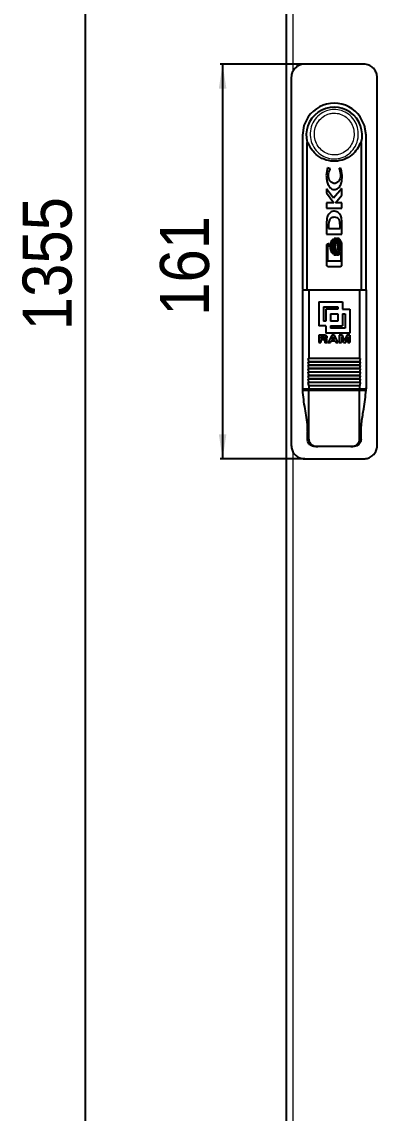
# Model space of a CAD drawing. Header units: millimetres. Extents: x -672 to 1653, y -981 to 741.
# Drawn here: x -671.7 to -526.8, y -535.7 to -90.7 of the extents above; entities that cross this region are included whole.
import ezdxf

# ---------------------------------------------------------------- set-up
doc = ezdxf.new("R2010")
doc.units = ezdxf.units.MM
doc.linetypes.add('SLD-Сплошная', pattern=[0])
doc.layers.add('FORMAT', color=7, linetype='SLD-Сплошная')
doc.styles.add('SLDTEXTSTYLE0', font='GOTHICI.TTF', dxfattribs={"width": 0.913})
doc.styles.add('SLDTEXTSTYLE1', font='GOTHIC.TTF', dxfattribs={"width": 0.913})
doc.dimstyles.new('SLDDIMSTYLE0', dxfattribs={"dimtxt": 20, "dimasz": 10, "dimexe": 0, "dimexo": 0.0625, "dimgap": 5, "dimtad": 2, "dimdec": 1, "dimrnd": 1e-09, "dimzin": 12, "dimdsep": 46, "dimtxsty": 'SLDTEXTSTYLE0', "dimsah": 1, "dimcen": 0.09, "dimadec": 0, "dimazin": 3, "dimtfac": 1, "dimtofl": 0, "dimtmove": 0, "dimatfit": 3, "dimfxl": 0, "dimfrac": 2, "dimtolj": 1, "dimtzin": 12, "dimarcsym": 0})

# ---------------------------------------------------------------- blocks, each defined once
blk = doc.blocks.new('_D_1')
at = {"layer": 'FORMAT'}
for p, q in [((-561.54, 490.59), (-646.83, 490.59)), ((-645.83, 490.59), (-645.83, -864.41)), ((-561.54, -864.41), (-646.83, -864.41))]:
    blk.add_line(p, q, dxfattribs=at)
for points in [[(-645.83, 490.59), (-647.37, 480.59), (-644.29, 480.59)], [(-645.83, -864.41), (-644.29, -854.41), (-647.37, -854.41)]]:
    blk.add_solid(points, dxfattribs=at)
at = {"layer": 'FORMAT', "insert": (-671.38, -216.47), "char_height": 20, "attachment_point": 1, "rotation": 90, "style": 'SLDTEXTSTYLE1'}
blk.add_mtext('1355', dxfattribs=at)
blk = doc.blocks.new('_D_2')
at = {"layer": 'FORMAT'}
for p, q in [((-556.34, -107.91), (-590.83, -107.91)), ((-589.83, -107.91), (-589.83, -268.91)), ((-556.34, -268.91), (-590.83, -268.91))]:
    blk.add_line(p, q, dxfattribs=at)
for points in [[(-589.83, -107.91), (-591.37, -117.91), (-588.29, -117.91)], [(-589.83, -268.91), (-588.29, -258.91), (-591.37, -258.91)]]:
    blk.add_solid(points, dxfattribs=at)
at = {"layer": 'FORMAT', "insert": (-615.38, -210.58), "char_height": 20, "attachment_point": 1, "rotation": 90, "style": 'SLDTEXTSTYLE1'}
blk.add_mtext('161', dxfattribs=at)

msp = doc.modelspace()

# ---------------------------------------------------------------- linework, layer by layer
at = {"color": 7, "linetype": 'SLD-Сплошная', "lineweight": 25}
for p, q in [((-563.83, -864.41), (-563.83, 490.59)), ((-532.33, -107.91), (-556.33, -107.91)), ((-561.83, -113.41), (-561.83, -263.41)), ((-526.83, -263.41), (-526.83, -113.41)), ((-557.33, -136.91), (-557.33, -199.74)), ((-531.33, -199.91), (-531.33, -136.91)), ((-555.33, -199.91), (-555.33, -139.91)), ((-555.32, -139.91), (-555.32, -139.91)), ((-533.33, -139.91), (-533.33, -199.91)), ((-533.33, -139.91), (-533.33, -139.91)), ((-547.03, -150.24), (-547.55, -153.39)), ((-545.94, -150.61), (-547.03, -150.24)), ((-545.94, -150.91), (-545.94, -150.61)), ((-541.54, -150.64), (-542.34, -150.36)), ((-542.34, -150.36), (-542.34, -150.59)), ((-541.1, -153.42), (-541.54, -150.64)), ((-544.68, -162.58), (-547.47, -158.79)), ((-547.47, -158.79), (-547.47, -160.48)), ((-541.18, -158.7), (-544.68, -162.58)), ((-541.18, -161.43), (-541.18, -158.7)), ((-547.47, -160.48), (-544.52, -164.47)), ((-544.52, -164.47), (-547.47, -164.47)), ((-547.47, -164.47), (-547.47, -166.7)), ((-543.82, -164.47), (-541.18, -161.43)), ((-541.18, -164.47), (-543.82, -164.47)), ((-541.18, -166.7), (-541.18, -164.47)), ((-547.47, -166.7), (-541.18, -166.7)), ((-547.47, -173.1), (-547.47, -177.33)), ((-546.51, -172.43), (-546.6, -173.41)), ((-546.6, -173.41), (-546.6, -174.96)), ((-541.96, -174.96), (-541.96, -173.54)), ((-541.21, -172.27), (-541.38, -170.65)), ((-541.18, -173.27), (-541.21, -172.27)), ((-541.18, -173.29), (-541.18, -173.27)), ((-541.18, -173.31), (-541.18, -173.29)), ((-541.18, -177.33), (-541.18, -173.31)), ((-547.47, -177.33), (-541.18, -177.33)), ((-546.6, -174.96), (-541.96, -174.96)), ((-547.47, -181.92), (-547.47, -189.76)), ((-546.96, -188.3), (-546.96, -182.06)), ((-546.96, -182.06), (-546.38, -182.06)), ((-546.38, -181.27), (-546.81, -181.27)), ((-546.38, -182.06), (-546.38, -181.27)), ((-544.37, -179.56), (-544.6, -179.42)), ((-543.63, -179.04), (-544.3, -179.04)), ((-543.99, -179.96), (-544.23, -179.68)), ((-543.89, -182.33), (-543.61, -180.78)), ((-543.61, -183.9), (-543.89, -182.33)), ((-543.61, -180.78), (-543.84, -180.21)), ((-542.54, -179.04), (-543.23, -179.04)), ((-541.18, -189.76), (-541.18, -181.92)), ((-544.65, -185.23), (-544.39, -185.09)), ((-544.45, -185.7), (-543.78, -185.7)), ((-544.24, -184.98), (-543.99, -184.71)), ((-543.84, -184.46), (-543.61, -183.9)), ((-543.39, -185.7), (-542.69, -185.7)), ((-541.67, -184.62), (-541.67, -188.3)), ((-541.67, -188.3), (-546.96, -188.3)), ((-546.81, -190.41), (-541.84, -190.41)), ((-557.29, -199.91), (-557.29, -240.41)), ((-557.29, -199.91), (-554.67, -199.91)), ((-554.67, -199.91), (-533.98, -199.91)), ((-554.67, -199.91), (-554.67, -227.91)), ((-533.98, -199.91), (-533.98, -227.91)), ((-533.98, -199.91), (-531.36, -199.91)), ((-531.36, -199.91), (-531.36, -240.41)), ((-550.67, -204.91), (-540.91, -204.91)), ((-550.67, -204.91), (-550.67, -214.67)), ((-548.72, -206.86), (-548.72, -212.72)), ((-548.72, -206.86), (-542.86, -206.86)), ((-547.74, -207.84), (-547.74, -212.72)), ((-542.86, -207.84), (-547.74, -207.84)), ((-542.86, -206.86), (-542.86, -207.84)), ((-540.91, -204.91), (-540.91, -207.84)), ((-540.91, -207.84), (-537.98, -207.84)), ((-537.98, -207.84), (-537.98, -217.6)), ((-547.74, -212.72), (-548.72, -212.72)), ((-545.79, -209.79), (-545.79, -212.72)), ((-545.79, -209.79), (-542.86, -209.79)), ((-542.86, -212.72), (-545.79, -212.72)), ((-542.86, -209.79), (-542.86, -212.72)), ((-540.91, -209.79), (-540.91, -214.67)), ((-540.91, -209.79), (-539.93, -209.79)), ((-539.93, -209.79), (-539.93, -215.65)), ((-547.74, -214.67), (-550.67, -214.67)), ((-547.74, -214.67), (-547.74, -217.6)), ((-537.98, -217.6), (-547.74, -217.6)), ((-545.79, -214.67), (-545.79, -215.65)), ((-545.79, -214.67), (-540.91, -214.67)), ((-539.93, -215.65), (-545.79, -215.65)), ((-548.6, -218.47), (-550.67, -218.47)), ((-550.67, -218.47), (-550.67, -221.44)), ((-550.67, -221.44), (-549.79, -221.44)), ((-549.79, -218.97), (-549.79, -219.77)), ((-549.79, -218.97), (-548.72, -218.97)), ((-548.76, -219.77), (-549.79, -219.77)), ((-549.79, -220.26), (-549.79, -221.44)), ((-549.79, -220.26), (-548.86, -220.26)), ((-548.23, -220.74), (-548.22, -221.06)), ((-548.09, -221.44), (-547.13, -221.44)), ((-547.3, -221.01), (-547.32, -220.65)), ((-547.3, -221.01), (-547.3, -221.02)), ((-547.13, -221.35), (-547.13, -221.44)), ((-545.29, -218.47), (-546.82, -221.44)), ((-546.82, -221.44), (-545.89, -221.44)), ((-545.89, -221.44), (-545.6, -220.84)), ((-545.6, -220.84), (-543.93, -220.84)), ((-545.37, -220.34), (-544.77, -219.07)), ((-544.17, -220.34), (-545.37, -220.34)), ((-544.26, -218.47), (-545.29, -218.47)), ((-544.77, -219.07), (-544.17, -220.34)), ((-542.71, -221.44), (-544.26, -218.47)), ((-543.93, -220.84), (-543.64, -221.44)), ((-543.64, -221.44), (-542.71, -221.44)), ((-540.94, -218.47), (-542.25, -218.47)), ((-542.25, -218.47), (-542.25, -221.44)), ((-542.25, -221.44), (-541.42, -221.44)), ((-541.42, -219.05), (-541.42, -221.44)), ((-541.42, -219.05), (-540.54, -221.44)), ((-540.09, -220.73), (-540.94, -218.47)), ((-540.54, -221.44), (-539.63, -221.44)), ((-539.24, -218.47), (-540.09, -220.73)), ((-539.63, -221.44), (-538.75, -219.05)), ((-537.91, -218.47), (-539.24, -218.47)), ((-538.75, -219.05), (-538.75, -221.44)), ((-538.75, -221.44), (-537.91, -221.44)), ((-537.91, -218.47), (-537.91, -221.44)), ((-554.93, -228.01), (-554.72, -228.01)), ((-554.93, -229.41), (-554.72, -229.41)), ((-554.93, -230.81), (-554.72, -230.81)), ((-533.93, -228.01), (-554.72, -228.01)), ((-533.93, -229.41), (-554.72, -229.41)), ((-533.93, -230.81), (-554.72, -230.81)), ((-533.93, -228.01), (-533.73, -228.01)), ((-533.93, -229.41), (-533.73, -229.41)), ((-533.93, -230.81), (-533.73, -230.81)), ((-554.93, -232.21), (-554.72, -232.21)), ((-554.93, -233.61), (-554.72, -233.61)), ((-554.93, -235.01), (-554.72, -235.01)), ((-533.93, -232.21), (-554.72, -232.21)), ((-533.93, -233.61), (-554.72, -233.61)), ((-533.93, -235.01), (-554.72, -235.01)), ((-533.93, -232.21), (-533.73, -232.21)), ((-533.93, -233.61), (-533.73, -233.61)), ((-533.93, -235.01), (-533.73, -235.01)), ((-557.33, -239.91), (-557.29, -240.91)), ((-554.93, -236.41), (-554.72, -236.41)), ((-554.93, -237.81), (-554.72, -237.81)), ((-533.93, -236.41), (-554.72, -236.41)), ((-533.93, -237.81), (-554.72, -237.81)), ((-554.67, -239.11), (-554.67, -240.41)), ((-533.98, -239.11), (-533.98, -240.41)), ((-533.93, -236.41), (-533.73, -236.41)), ((-533.93, -237.81), (-533.73, -237.81)), ((-531.37, -240.91), (-531.33, -239.91)), ((-557.29, -240.41), (-554.67, -240.41)), ((-557.29, -240.91), (-554.67, -240.91)), ((-555.33, -240.91), (-555.33, -240.41)), ((-554.67, -240.41), (-533.98, -240.41)), ((-554.67, -260.91), (-554.67, -240.91)), ((-554.67, -240.91), (-533.98, -240.91)), ((-533.98, -240.41), (-531.36, -240.41)), ((-533.98, -260.91), (-533.98, -240.91)), ((-533.98, -240.91), (-531.36, -240.91)), ((-533.33, -240.41), (-533.33, -240.91)), ((-555.29, -260.91), (-555.29, -257.83)), ((-533.37, -260.91), (-533.37, -257.83)), ((-551.05, -263.91), (-551.99, -263.91)), ((-537.6, -263.91), (-551.05, -263.91)), ((-536.66, -263.91), (-537.6, -263.91)), ((-556.33, -268.91), (-532.33, -268.91))]:
    msp.add_line(p, q, dxfattribs=at)
at = {"color": 7, "linetype": 'SLD-Сплошная', "lineweight": 18}
for p, q in [((-561.23, 487.99), (-561.23, -111.07)), ((-554.67, -227.91), (-533.98, -227.91)), ((-555.29, -260.91), (-554.67, -260.91)), ((-533.98, -260.91), (-533.37, -260.91)), ((-561.23, -265.76), (-561.23, -861.81))]:
    msp.add_line(p, q, dxfattribs=at)
at = {"color": 7, "linetype": 'SLD-Сплошная', "lineweight": 25, "flags": 128}
for points in [[(-554.92, -129.38), (-556.71, -132.96), (-557.33, -136.91)], [(-531.33, -136.91), (-531.94, -132.96), (-533.73, -129.38)]]:
    msp.add_lwpolyline(points, dxfattribs=at)
at = {"color": 7, "linetype": 'SLD-Сплошная', "lineweight": 25}
for radius, start, end in [(13, 35.3944, 144.6056), (11.4, 344.7449, 195.2575)]:
    msp.add_arc((-544.33, -136.91), radius, start, end, dxfattribs=at)
for points, knots in [([(-556.33, -107.91), (-556.94, -107.97), (-558.18, -108.09), (-559.83, -109.04), (-561.07, -110.44), (-561.73, -111.99), (-561.8, -113.01), (-561.83, -113.41)], [0, 0, 0, 0, 0.214694, 0.429388, 0.644082, 0.858775, 1, 1, 1, 1]), ([(-526.83, -113.41), (-526.89, -112.79), (-527.01, -111.56), (-527.96, -109.91), (-529.35, -108.67), (-530.9, -108.01), (-531.92, -107.94), (-532.33, -107.91)], [0, 0, 0, 0, 0.21469, 0.42938, 0.644073, 0.858767, 1, 1, 1, 1]), ([(-533.33, -139.91), (-533.4, -140.06), (-533.5, -140.25), (-533.69, -140.2), (-533.74, -140.13), (-533.77, -140.14), (-533.8, -140.18), (-533.88, -140.32), (-534.14, -140.91), (-534.81, -142.42), (-536.48, -144.59), (-539.34, -146.61), (-542.94, -147.66), (-546.74, -147.49), (-550.29, -146.1), (-552.83, -143.86), (-554.16, -141.8), (-554.65, -140.57), (-554.84, -140.2), (-554.87, -140.15), (-554.9, -140.13), (-554.93, -140.15), (-555.01, -140.21), (-555.18, -140.24), (-555.27, -140.03), (-555.32, -139.91)], [0, 0, 0, 0, 0.060692, 0.080559, 0.084233, 0.085855, 0.088471, 0.091889, 0.103809, 0.149034, 0.239401, 0.348151, 0.458941, 0.571184, 0.683835, 0.795847, 0.869755, 0.906685, 0.910125, 0.912835, 0.914679, 0.916548, 0.924403, 0.955953, 1, 1, 1, 1]), ([(-546.73, -153.34), (-546.7, -152.9), (-546.64, -152.02), (-546.17, -151.28), (-545.94, -150.91)], [0, 0, 0, 0, 0.500963, 1, 1, 1, 1]), ([(-542.34, -150.59), (-542.18, -151.03), (-541.84, -151.92), (-541.8, -152.86), (-541.79, -153.34)], [0, 0, 0, 0, 0.500084, 1, 1, 1, 1]), ([(-547.55, -153.39), (-547.53, -153.99), (-547.47, -155.17), (-546.97, -156.87), (-546.23, -158.19), (-545.41, -158.84), (-544.85, -159.07), (-544.56, -159.09), (-544.41, -159.1)], [0, 0, 0, 0, 0.250282, 0.499393, 0.748791, 0.874699, 0.937286, 1, 1, 1, 1]), ([(-544.26, -156.6), (-544.45, -156.58), (-544.82, -156.54), (-545.33, -156.29), (-545.77, -155.93), (-546.25, -155.34), (-546.65, -154.47), (-546.7, -153.71), (-546.73, -153.34)], [0, 0, 0, 0, 0.124416, 0.248357, 0.373982, 0.500169, 0.7494, 1, 1, 1, 1]), ([(-544.41, -159.1), (-544.1, -159.07), (-543.48, -159.02), (-542.66, -158.56), (-542.05, -157.86), (-541.5, -156.76), (-541.15, -155.25), (-541.12, -154.03), (-541.1, -153.42)], [0, 0, 0, 0, 0.125262, 0.250124, 0.375384, 0.500707, 0.750322, 1, 1, 1, 1]), ([(-541.79, -153.34), (-541.81, -153.71), (-541.87, -154.46), (-542.27, -155.33), (-542.73, -155.93), (-543.17, -156.29), (-543.69, -156.54), (-544.07, -156.58), (-544.26, -156.6)], [0, 0, 0, 0, 0.249965, 0.497821, 0.623014, 0.748581, 0.874284, 1, 1, 1, 1]), ([(-541.38, -170.65), (-541.47, -170.35), (-541.65, -169.76), (-542.16, -168.96), (-542.85, -168.33), (-543.71, -167.92), (-544.66, -167.88), (-545.56, -168.19), (-546.29, -168.79), (-546.64, -169.31), (-546.82, -169.56)], [0, 0, 0, 0, 0.125557, 0.25014, 0.375477, 0.500068, 0.624419, 0.749377, 0.874071, 1, 1, 1, 1]), ([(-546.82, -169.56), (-546.95, -169.84), (-547.21, -170.39), (-547.41, -171.59), (-547.44, -172.49), (-547.47, -173.1)], [0, 0, 0, 0, 0.249362, 0.499672, 1, 1, 1, 1]), ([(-544.31, -170.41), (-544.59, -170.42), (-545.02, -170.43), (-545.56, -170.62), (-545.91, -170.86), (-546.16, -171.21), (-546.37, -171.74), (-546.45, -172.16), (-546.51, -172.43)], [0, 0, 0, 0, 0.249432, 0.37514, 0.499356, 0.623458, 0.749245, 1, 1, 1, 1]), ([(-541.96, -173.54), (-541.97, -173.17), (-541.99, -172.42), (-542.19, -171.47), (-542.67, -170.86), (-543.34, -170.46), (-543.92, -170.43), (-544.31, -170.41)], [0, 0, 0, 0, 0.248427, 0.497372, 0.622903, 0.74851, 1, 1, 1, 1]), ([(-546.81, -181.27), (-546.9, -181.28), (-547.07, -181.3), (-547.29, -181.44), (-547.41, -181.62), (-547.46, -181.79), (-547.47, -181.87), (-547.47, -181.92)], [0, 0, 0, 0, 0.249445, 0.498999, 0.74851, 0.873859, 1, 1, 1, 1]), ([(-544.6, -179.42), (-544.73, -179.48), (-544.99, -179.6), (-545.4, -180.01), (-545.75, -180.64), (-546, -181.47), (-546.03, -182.05), (-546.04, -182.33)], [0, 0, 0, 0, 0.1246, 0.248977, 0.500405, 0.749333, 1, 1, 1, 1]), ([(-546.04, -182.33), (-546.03, -182.61), (-546.01, -183.18), (-545.76, -183.99), (-545.42, -184.62), (-545.03, -185.03), (-544.78, -185.16), (-544.65, -185.23)], [0, 0, 0, 0, 0.248731, 0.497377, 0.750528, 0.875233, 1, 1, 1, 1]), ([(-545.53, -182.33), (-545.49, -181.82), (-545.41, -181.04), (-544.96, -180.08), (-544.56, -179.73), (-544.37, -179.56)], [0, 0, 0, 0, 0.4989654, 0.749922, 1, 1, 1, 1]), ([(-544.39, -185.09), (-544.58, -184.92), (-544.97, -184.58), (-545.41, -183.62), (-545.49, -182.85), (-545.53, -182.33)], [0, 0, 0, 0, 0.249575, 0.500842, 1, 1, 1, 1]), ([(-544.23, -179.68), (-544.4, -179.86), (-544.73, -180.21), (-545.13, -181.12), (-545.19, -181.85), (-545.23, -182.33)], [0, 0, 0, 0, 0.2501927, 0.5001584, 1, 1, 1, 1]), ([(-545.23, -182.33), (-545.19, -182.82), (-545.13, -183.54), (-544.74, -184.45), (-544.4, -184.8), (-544.24, -184.98)], [0, 0, 0, 0, 0.499584, 0.749527, 1, 1, 1, 1]), ([(-544.72, -182.33), (-544.69, -181.91), (-544.65, -181.28), (-544.35, -180.48), (-544.11, -180.14), (-543.99, -179.96)], [0, 0, 0, 0, 0.50146, 0.750257, 1, 1, 1, 1]), ([(-543.99, -184.71), (-544.11, -184.53), (-544.35, -184.18), (-544.64, -183.39), (-544.69, -182.75), (-544.72, -182.33)], [0, 0, 0, 0, 0.2508953, 0.500775, 1, 1, 1, 1]), ([(-542.96, -182.33), (-543.01, -182.98), (-543.08, -183.95), (-543.6, -184.97), (-544.02, -185.47), (-544.31, -185.62), (-544.45, -185.7)], [0, 0, 0, 0, 0.497146, 0.748374, 0.87465, 1, 1, 1, 1]), ([(-543.84, -180.21), (-544.01, -180.54), (-544.34, -181.21), (-544.38, -181.96), (-544.4, -182.33)], [0, 0, 0, 0, 0.498433, 1, 1, 1, 1]), ([(-544.4, -182.33), (-544.38, -182.71), (-544.34, -183.46), (-544.01, -184.13), (-543.84, -184.46)], [0, 0, 0, 0, 0.501471, 1, 1, 1, 1]), ([(-544.3, -179.04), (-544.17, -179.13), (-543.91, -179.3), (-543.54, -179.8), (-543.07, -180.79), (-543, -181.72), (-542.96, -182.33)], [0, 0, 0, 0, 0.1256783, 0.2511395, 0.5015899, 1, 1, 1, 1]), ([(-543.78, -185.7), (-543.63, -185.62), (-543.35, -185.47), (-542.92, -184.97), (-542.41, -183.96), (-542.33, -182.98), (-542.28, -182.33)], [0, 0, 0, 0, 0.125292, 0.251009, 0.501049, 1, 1, 1, 1]), ([(-542.28, -182.33), (-542.33, -181.72), (-542.4, -180.79), (-542.86, -179.8), (-543.24, -179.3), (-543.5, -179.13), (-543.63, -179.04)], [0, 0, 0, 0, 0.496168, 0.747703, 0.874111, 1, 1, 1, 1]), ([(-541.89, -182.33), (-541.94, -182.98), (-542.02, -183.95), (-542.53, -184.97), (-542.95, -185.47), (-543.24, -185.62), (-543.39, -185.7)], [0, 0, 0, 0, 0.497154, 0.74838, 0.874653, 1, 1, 1, 1]), ([(-543.23, -179.04), (-543.1, -179.13), (-542.85, -179.3), (-542.47, -179.8), (-542.01, -180.79), (-541.94, -181.72), (-541.89, -182.33)], [0, 0, 0, 0, 0.125677, 0.251137, 0.501585, 1, 1, 1, 1]), ([(-541.18, -181.92), (-541.21, -181.64), (-541.25, -181.1), (-541.55, -180.32), (-541.87, -179.72), (-542.2, -179.28), (-542.42, -179.12), (-542.54, -179.04)], [0, 0, 0, 0, 0.249822, 0.49931, 0.748741, 0.874879, 1, 1, 1, 1]), ([(-542.69, -185.7), (-542.57, -185.65), (-542.35, -185.54), (-541.98, -185.18), (-541.79, -184.84), (-541.67, -184.62)], [0, 0, 0, 0, 0.2481114, 0.4958631, 1, 1, 1, 1]), ([(-547.47, -189.76), (-547.47, -189.81), (-547.46, -189.89), (-547.41, -190.05), (-547.29, -190.23), (-547.07, -190.38), (-546.9, -190.4), (-546.81, -190.41)], [0, 0, 0, 0, 0.125388, 0.250591, 0.500192, 0.749805, 1, 1, 1, 1]), ([(-541.84, -190.41), (-541.76, -190.4), (-541.58, -190.38), (-541.37, -190.23), (-541.24, -190.06), (-541.19, -189.89), (-541.18, -189.81), (-541.18, -189.76)], [0, 0, 0, 0, 0.249437, 0.498997, 0.748516, 0.87386, 1, 1, 1, 1]), ([(-548.86, -220.26), (-548.75, -220.27), (-548.6, -220.27), (-548.42, -220.33), (-548.33, -220.4), (-548.27, -220.5), (-548.24, -220.62), (-548.23, -220.71), (-548.23, -220.74)], [0, 0, 0, 0, 0.362307, 0.499762, 0.603895, 0.707751, 0.888159, 1, 1, 1, 1]), ([(-548.08, -219.37), (-548.08, -219.41), (-548.09, -219.49), (-548.14, -219.59), (-548.23, -219.67), (-548.44, -219.76), (-548.63, -219.77), (-548.76, -219.77)], [0, 0, 0, 0, 0.144848, 0.259554, 0.374146, 0.548842, 1, 1, 1, 1]), ([(-548.72, -218.97), (-548.59, -218.97), (-548.4, -218.98), (-548.21, -219.08), (-548.12, -219.18), (-548.08, -219.27), (-548.08, -219.34), (-548.08, -219.37)], [0, 0, 0, 0, 0.464779, 0.639498, 0.766783, 0.894486, 1, 1, 1, 1]), ([(-547.2, -219.31), (-547.21, -219.22), (-547.22, -219.06), (-547.34, -218.85), (-547.53, -218.68), (-547.95, -218.49), (-548.33, -218.48), (-548.6, -218.47)], [0, 0, 0, 0, 0.149141, 0.264134, 0.378852, 0.560232, 1, 1, 1, 1]), ([(-548.22, -221.06), (-548.21, -221.1), (-548.21, -221.17), (-548.18, -221.29), (-548.14, -221.39), (-548.09, -221.44), (-548.09, -221.44)], [0, 0, 0, 0, 0.2561394, 0.5126978, 0.9190221, 1, 1, 1, 1]), ([(-547.84, -220), (-547.73, -219.97), (-547.55, -219.92), (-547.34, -219.75), (-547.23, -219.56), (-547.2, -219.4), (-547.2, -219.32), (-547.2, -219.31)], [0, 0, 0, 0, 0.331473, 0.546481, 0.762526, 0.960277, 1, 1, 1, 1]), ([(-547.32, -220.65), (-547.33, -220.55), (-547.34, -220.39), (-547.45, -220.2), (-547.61, -220.07), (-547.75, -220.03), (-547.84, -220)], [0, 0, 0, 0, 0.336422, 0.52346, 0.710673, 1, 1, 1, 1]), ([(-547.13, -221.35), (-547.15, -221.34), (-547.2, -221.32), (-547.26, -221.24), (-547.29, -221.13), (-547.3, -221.06), (-547.3, -221.02)], [0, 0, 0, 0, 0.20263, 0.420406, 0.728008, 1, 1, 1, 1]), ([(-554.67, -229.31), (-554.71, -229.1), (-554.78, -228.77), (-554.86, -228.34), (-554.91, -228.12), (-554.93, -228.01)], [0, 0, 0, 0, 0.499993, 0.749996, 1, 1, 1, 1]), ([(-554.67, -230.71), (-554.71, -230.5), (-554.78, -230.17), (-554.86, -229.74), (-554.91, -229.52), (-554.93, -229.41)], [0, 0, 0, 0, 0.499993, 0.749996, 1, 1, 1, 1]), ([(-554.67, -232.11), (-554.71, -231.9), (-554.78, -231.57), (-554.86, -231.14), (-554.91, -230.92), (-554.93, -230.81)], [0, 0, 0, 0, 0.499993, 0.749996, 1, 1, 1, 1]), ([(-554.72, -228.01), (-554.72, -228.01), (-554.7, -228.01), (-554.68, -227.98), (-554.67, -227.95), (-554.67, -227.93), (-554.67, -227.92), (-554.67, -227.91)], [0, 0, 0, 0, 0.295691, 0.568687, 0.759853, 0.951912, 1, 1, 1, 1]), ([(-554.72, -229.41), (-554.72, -229.41), (-554.7, -229.41), (-554.68, -229.38), (-554.67, -229.35), (-554.67, -229.33), (-554.67, -229.32), (-554.67, -229.31)], [0, 0, 0, 0, 0.295691, 0.568687, 0.759853, 0.951912, 1, 1, 1, 1]), ([(-554.72, -230.81), (-554.72, -230.81), (-554.7, -230.81), (-554.68, -230.78), (-554.67, -230.75), (-554.67, -230.73), (-554.67, -230.72), (-554.67, -230.71)], [0, 0, 0, 0, 0.2956914, 0.5686867, 0.7598531, 0.9519121, 1, 1, 1, 1]), ([(-533.98, -227.91), (-533.98, -227.92), (-533.98, -227.94), (-533.97, -227.97), (-533.96, -227.99), (-533.95, -228.01), (-533.94, -228.01), (-533.93, -228.01)], [0, 0, 0, 0, 0.171709, 0.342984, 0.525005, 0.735802, 1, 1, 1, 1]), ([(-533.73, -228.01), (-533.75, -228.12), (-533.8, -228.39), (-533.88, -228.83), (-533.95, -229.15), (-533.98, -229.31)], [0, 0, 0, 0, 0.249996, 0.624995, 1, 1, 1, 1]), ([(-533.98, -229.31), (-533.98, -229.32), (-533.98, -229.34), (-533.97, -229.37), (-533.96, -229.39), (-533.95, -229.41), (-533.94, -229.41), (-533.93, -229.41)], [0, 0, 0, 0, 0.171709, 0.342984, 0.525005, 0.735802, 1, 1, 1, 1]), ([(-533.73, -229.41), (-533.75, -229.52), (-533.8, -229.79), (-533.88, -230.23), (-533.95, -230.55), (-533.98, -230.71)], [0, 0, 0, 0, 0.249996, 0.624995, 1, 1, 1, 1]), ([(-533.98, -230.71), (-533.98, -230.72), (-533.98, -230.74), (-533.97, -230.77), (-533.96, -230.79), (-533.95, -230.81), (-533.94, -230.81), (-533.93, -230.81)], [0, 0, 0, 0, 0.1717087, 0.3429843, 0.5250053, 0.735802, 1, 1, 1, 1]), ([(-533.73, -230.81), (-533.75, -230.92), (-533.8, -231.19), (-533.88, -231.63), (-533.95, -231.95), (-533.98, -232.11)], [0, 0, 0, 0, 0.249996, 0.624995, 1, 1, 1, 1]), ([(-554.67, -233.51), (-554.71, -233.3), (-554.78, -232.97), (-554.86, -232.54), (-554.91, -232.32), (-554.93, -232.21)], [0, 0, 0, 0, 0.499993, 0.749996, 1, 1, 1, 1]), ([(-554.67, -234.91), (-554.71, -234.7), (-554.78, -234.37), (-554.86, -233.94), (-554.91, -233.72), (-554.93, -233.61)], [0, 0, 0, 0, 0.4999933, 0.7499958, 1, 1, 1, 1]), ([(-554.67, -236.31), (-554.71, -236.1), (-554.78, -235.77), (-554.86, -235.34), (-554.91, -235.12), (-554.93, -235.01)], [0, 0, 0, 0, 0.499993, 0.749996, 1, 1, 1, 1]), ([(-554.72, -232.21), (-554.72, -232.21), (-554.7, -232.21), (-554.68, -232.18), (-554.67, -232.15), (-554.67, -232.13), (-554.67, -232.12), (-554.67, -232.11)], [0, 0, 0, 0, 0.2956914, 0.5686867, 0.7598531, 0.9519121, 1, 1, 1, 1]), ([(-554.72, -233.61), (-554.72, -233.61), (-554.7, -233.61), (-554.68, -233.58), (-554.67, -233.55), (-554.67, -233.53), (-554.67, -233.52), (-554.67, -233.51)], [0, 0, 0, 0, 0.295691, 0.568687, 0.759853, 0.951912, 1, 1, 1, 1]), ([(-554.72, -235.01), (-554.72, -235.01), (-554.7, -235.01), (-554.68, -234.98), (-554.67, -234.95), (-554.67, -234.93), (-554.67, -234.92), (-554.67, -234.91)], [0, 0, 0, 0, 0.295691, 0.568687, 0.759853, 0.951912, 1, 1, 1, 1]), ([(-533.98, -232.11), (-533.98, -232.12), (-533.98, -232.14), (-533.97, -232.17), (-533.96, -232.19), (-533.95, -232.21), (-533.94, -232.21), (-533.93, -232.21)], [0, 0, 0, 0, 0.171709, 0.342984, 0.525005, 0.735802, 1, 1, 1, 1]), ([(-533.73, -232.21), (-533.75, -232.32), (-533.8, -232.59), (-533.88, -233.03), (-533.95, -233.35), (-533.98, -233.51)], [0, 0, 0, 0, 0.249996, 0.6249953, 1, 1, 1, 1]), ([(-533.98, -233.51), (-533.98, -233.52), (-533.98, -233.54), (-533.97, -233.57), (-533.96, -233.59), (-533.95, -233.61), (-533.94, -233.61), (-533.93, -233.61)], [0, 0, 0, 0, 0.171709, 0.342984, 0.525005, 0.735802, 1, 1, 1, 1]), ([(-533.73, -233.61), (-533.75, -233.72), (-533.8, -233.99), (-533.88, -234.43), (-533.95, -234.75), (-533.98, -234.91)], [0, 0, 0, 0, 0.249996, 0.624995, 1, 1, 1, 1]), ([(-533.98, -234.91), (-533.98, -234.92), (-533.98, -234.94), (-533.97, -234.97), (-533.96, -234.99), (-533.95, -235.01), (-533.94, -235.01), (-533.93, -235.01)], [0, 0, 0, 0, 0.171709, 0.342984, 0.525005, 0.735802, 1, 1, 1, 1]), ([(-533.73, -235.01), (-533.75, -235.12), (-533.8, -235.39), (-533.88, -235.83), (-533.95, -236.15), (-533.98, -236.31)], [0, 0, 0, 0, 0.249996, 0.624995, 1, 1, 1, 1]), ([(-554.67, -237.71), (-554.71, -237.5), (-554.78, -237.17), (-554.86, -236.74), (-554.91, -236.52), (-554.93, -236.41)], [0, 0, 0, 0, 0.499993, 0.749996, 1, 1, 1, 1]), ([(-554.67, -239.11), (-554.71, -238.9), (-554.78, -238.57), (-554.86, -238.14), (-554.91, -237.92), (-554.93, -237.81)], [0, 0, 0, 0, 0.499993, 0.749996, 1, 1, 1, 1]), ([(-554.72, -236.41), (-554.72, -236.41), (-554.7, -236.41), (-554.68, -236.38), (-554.67, -236.35), (-554.67, -236.33), (-554.67, -236.32), (-554.67, -236.31)], [0, 0, 0, 0, 0.295691, 0.568687, 0.759853, 0.951912, 1, 1, 1, 1]), ([(-554.72, -237.81), (-554.72, -237.81), (-554.7, -237.81), (-554.68, -237.78), (-554.67, -237.75), (-554.67, -237.73), (-554.67, -237.72), (-554.67, -237.71)], [0, 0, 0, 0, 0.295691, 0.568687, 0.759853, 0.951912, 1, 1, 1, 1]), ([(-533.98, -236.31), (-533.98, -236.32), (-533.98, -236.34), (-533.97, -236.37), (-533.96, -236.39), (-533.95, -236.41), (-533.94, -236.41), (-533.93, -236.41)], [0, 0, 0, 0, 0.171709, 0.342984, 0.525005, 0.735802, 1, 1, 1, 1]), ([(-533.73, -236.41), (-533.75, -236.52), (-533.8, -236.79), (-533.88, -237.23), (-533.95, -237.55), (-533.98, -237.71)], [0, 0, 0, 0, 0.249996, 0.624995, 1, 1, 1, 1]), ([(-533.98, -237.71), (-533.98, -237.72), (-533.98, -237.74), (-533.97, -237.77), (-533.96, -237.79), (-533.95, -237.81), (-533.94, -237.81), (-533.93, -237.81)], [0, 0, 0, 0, 0.171709, 0.342984, 0.525005, 0.735802, 1, 1, 1, 1]), ([(-533.73, -237.81), (-533.75, -237.92), (-533.8, -238.19), (-533.88, -238.63), (-533.95, -238.95), (-533.98, -239.11)], [0, 0, 0, 0, 0.249996, 0.624995, 1, 1, 1, 1]), ([(-557.29, -240.91), (-557.19, -242.16), (-556.97, -244.65), (-556.56, -247.19), (-556.36, -248.46)], [0, 0, 0, 0, 0.499713, 1, 1, 1, 1]), ([(-532.3, -248.46), (-532.09, -247.19), (-531.68, -244.65), (-531.47, -242.16), (-531.36, -240.91)], [0, 0, 0, 0, 0.499209, 1, 1, 1, 1]), ([(-556.36, -248.46), (-556.16, -249.63), (-555.77, -252), (-555.34, -255.21), (-555.3, -257.2), (-555.29, -257.83)], [0, 0, 0, 0, 0.401015, 0.812371, 1, 1, 1, 1]), ([(-533.37, -257.83), (-533.35, -257.16), (-533.32, -255.8), (-533.09, -253.53), (-532.73, -251.06), (-532.44, -249.33), (-532.3, -248.46)], [0, 0, 0, 0, 0.200882, 0.40717, 0.701581, 1, 1, 1, 1]), ([(-551.99, -263.91), (-552.39, -263.87), (-553.2, -263.8), (-554.25, -263.19), (-554.98, -262.32), (-555.26, -261.5), (-555.28, -261.04), (-555.29, -260.91)], [0, 0, 0, 0, 0.244194, 0.488981, 0.716656, 0.923156, 1, 1, 1, 1]), ([(-554.67, -260.91), (-554.64, -261.21), (-554.58, -261.8), (-554.11, -262.6), (-553.4, -263.26), (-552.41, -263.76), (-551.58, -263.91), (-551.11, -263.91), (-551.05, -263.91)], [0, 0, 0, 0, 0.169896, 0.33938, 0.519039, 0.726848, 0.970472, 1, 1, 1, 1]), ([(-537.6, -263.91), (-537.09, -263.86), (-536.17, -263.78), (-535.06, -263.14), (-534.33, -262.32), (-534.01, -261.53), (-533.99, -261.05), (-533.98, -260.91)], [0, 0, 0, 0, 0.292704, 0.526599, 0.722431, 0.919267, 1, 1, 1, 1]), ([(-533.37, -260.91), (-533.4, -261.23), (-533.46, -261.86), (-533.96, -262.71), (-534.69, -263.39), (-535.63, -263.83), (-536.32, -263.89), (-536.66, -263.91)], [0, 0, 0, 0, 0.1918411, 0.383469, 0.5809611, 0.7934617, 1, 1, 1, 1]), ([(-561.83, -263.41), (-561.77, -264.03), (-561.64, -265.27), (-560.7, -266.92), (-559.3, -268.16), (-557.75, -268.82), (-556.73, -268.89), (-556.33, -268.91)], [0, 0, 0, 0, 0.21469, 0.42938, 0.644073, 0.858767, 1, 1, 1, 1]), ([(-532.33, -268.91), (-531.71, -268.85), (-530.47, -268.73), (-528.82, -267.78), (-527.58, -266.39), (-526.92, -264.84), (-526.85, -263.82), (-526.83, -263.41)], [0, 0, 0, 0, 0.214694, 0.429388, 0.644082, 0.858775, 1, 1, 1, 1])]:
    msp.add_open_spline(points, degree=3, knots=knots, dxfattribs=at)
at = {"color": 7, "linetype": 'SLD-Сплошная', "lineweight": 18}
for points, knots in [([(-544.33, -146.61), (-544.72, -146.59), (-546.19, -146.54), (-548.66, -145.76), (-551.32, -143.84), (-553.26, -141.1), (-554.24, -137.8), (-554.1, -134.3), (-552.81, -131.04), (-550.51, -128.42), (-547.84, -126.96), (-544.98, -126.34), (-542.07, -126.52), (-539.06, -127.79), (-536.6, -129.99), (-534.95, -132.93), (-534.33, -136.32), (-534.85, -139.8), (-536.5, -142.92), (-539.07, -145.26), (-541.84, -146.45), (-543.64, -146.57), (-544.33, -146.61)], [0, 0, 0, 0, 0.01915, 0.070299, 0.121827, 0.174622, 0.228963, 0.28448, 0.340377, 0.39571, 0.449678, 0.484245, 0.535714, 0.587166, 0.639036, 0.692345, 0.747141, 0.802884, 0.858699, 0.913653, 0.967076, 1, 1, 1, 1]), ([(-544.33, -144.98), (-543.76, -144.94), (-542.28, -144.84), (-539.98, -143.83), (-537.87, -141.85), (-536.51, -139.21), (-536.08, -136.28), (-536.59, -133.41), (-537.95, -130.93), (-539.97, -129.07), (-542.46, -127.99), (-544.87, -127.83), (-547.23, -128.36), (-549.44, -129.6), (-551.33, -131.82), (-552.39, -134.57), (-552.5, -137.52), (-551.7, -140.3), (-550.1, -142.63), (-547.91, -144.26), (-545.86, -144.92), (-544.65, -144.96), (-544.33, -144.98)], [0, 0, 0, 0, 0.032506, 0.085412, 0.140305, 0.196499, 0.252896, 0.308321, 0.361968, 0.413756, 0.464741, 0.515546, 0.549704, 0.603293, 0.658705, 0.7151, 0.771298, 0.826196, 0.879196, 0.930504, 0.981097, 1, 1, 1, 1])]:
    msp.add_open_spline(points, degree=3, knots=knots, dxfattribs=at)
at = {"color": 7, "linetype": 'SLD-Сплошная', "lineweight": 25}
for points in [[(-533.98, -229.31), (-537.43, -229.31), (-544.33, -229.31), (-551.22, -229.31), (-554.67, -229.31)], [(-533.98, -230.71), (-537.43, -230.71), (-544.33, -230.71), (-551.22, -230.71), (-554.67, -230.71)], [(-533.98, -232.11), (-537.43, -232.11), (-544.33, -232.11), (-551.22, -232.11), (-554.67, -232.11)], [(-533.98, -233.51), (-537.43, -233.51), (-544.33, -233.51), (-551.22, -233.51), (-554.67, -233.51)], [(-533.98, -234.91), (-537.43, -234.91), (-544.33, -234.91), (-551.22, -234.91), (-554.67, -234.91)], [(-533.98, -236.31), (-537.43, -236.31), (-544.33, -236.31), (-551.22, -236.31), (-554.67, -236.31)], [(-533.98, -237.71), (-537.43, -237.71), (-544.33, -237.71), (-551.22, -237.71), (-554.67, -237.71)], [(-533.98, -239.11), (-537.43, -239.11), (-544.33, -239.11), (-551.22, -239.11), (-554.67, -239.11)]]:
    msp.add_open_spline(points, degree=3, dxfattribs=at)

# ---------------------------------------------------------------- dimensions: what is measured, and where the dimension line sits
at = {"layer": 'FORMAT'}
for base, p1, p2, picture, middle in [((-645.83, -864.41), (-561.53, 490.59), (-561.53, -864.41), '_D_1', (-645.83, -186.91)), ((-589.83, -268.91), (-556.33, -107.91), (-556.33, -268.91), '_D_2', (-589.83, -188.41))]:
    dim = msp.add_linear_dim(base=base, p1=p1, p2=p2, angle=90, dimstyle='SLDDIMSTYLE0', dxfattribs=at)
    dim.commit()
    dim.dimension.update_dxf_attribs({"geometry": picture, "text_midpoint": middle, "dimtype": 160})

doc.saveas('drawing.dxf')
